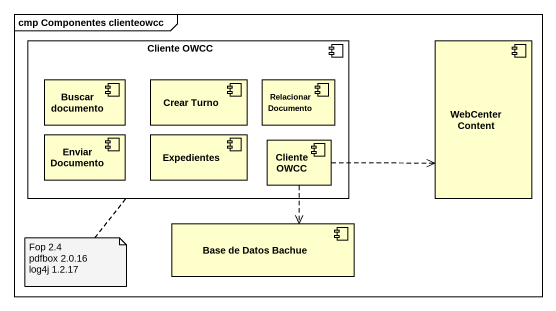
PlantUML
@startuml
mainframe cmp Componentes clienteowcc
component "Cliente OWCC" as Cliente_OWCC {
  component "Buscar documento" as Buscar_documento
  component "Crear Turno" as Crear_Turno
  component "Relacionar Documento" as Relacionar_Documento
  component "Enviar Documento" as Enviar_Documento
  component Expedientes
  component "Cliente OWCC" as Cliente_OWCC_2
}
component "WebCenter Content" as WebCenter_Content
component "Base de Datos Bachue" as Base_de_Datos_Bachue
Cliente_OWCC_2 .right.> WebCenter_Content
Cliente_OWCC_2 ..> Base_de_Datos_Bachue
note bottom of Cliente_OWCC
  Fop 2.4
  pdfbox 2.0.16
  log4j 1.2.17
end note
@enduml
